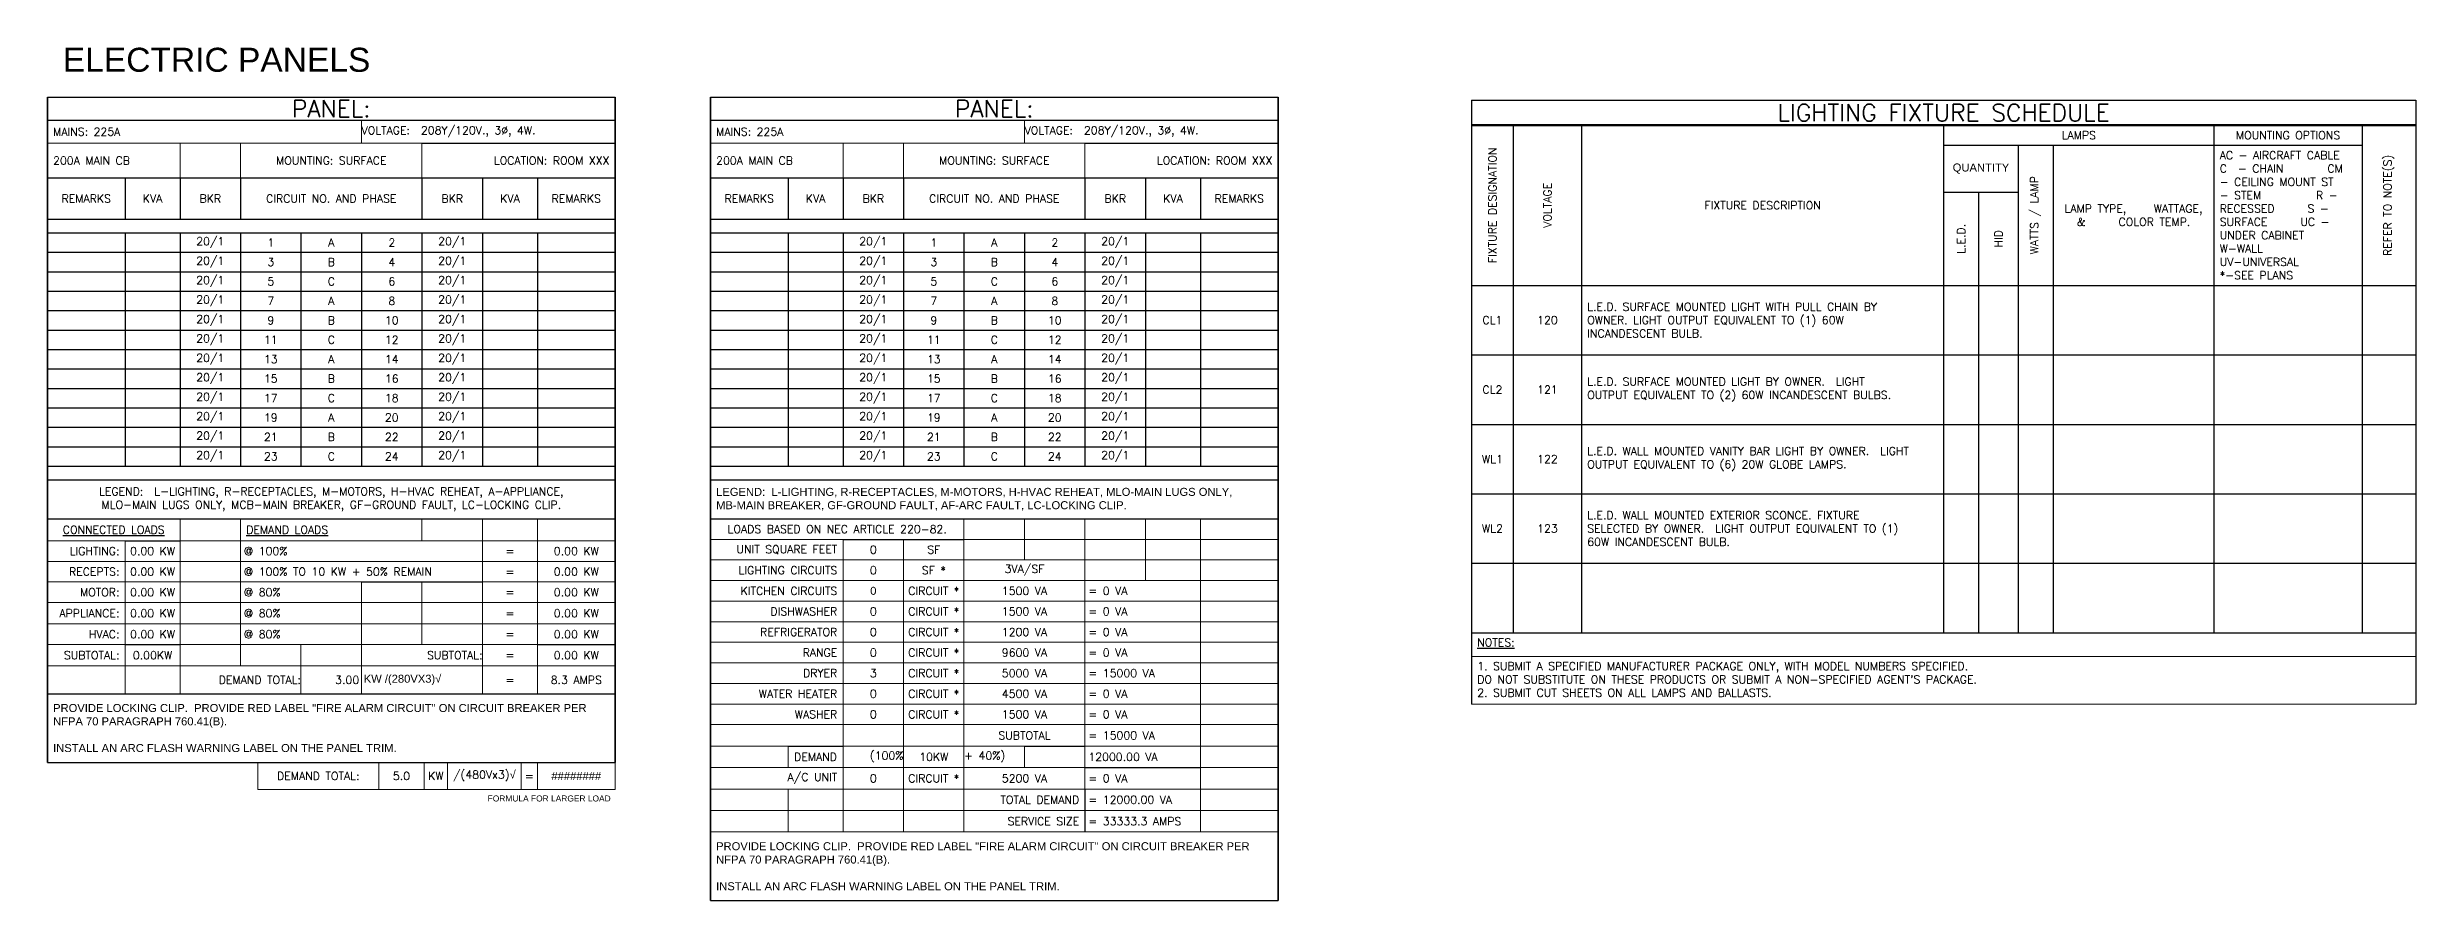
# Model space of a CAD drawing. Header units: inches. Extents: x -632 to 3151, y -168 to 578.
# Drawn here: x 1080 to 3151, y -168 to 578 of the extents above; entities that cross this region are included whole.
import ezdxf

# ---------------------------------------------------------------- set-up
doc = ezdxf.new("R2010")
doc.units = ezdxf.units.IN
doc.header["$MEASUREMENT"] = 0
doc.layers.get('0').update_dxf_attribs({"color": 255})
doc.layers.get('Defpoints').update_dxf_attribs({"color": 255})
doc.layers.add('E-TEXT', color=2, linetype='Continuous')
doc.styles.add('Roman', font='romans')
doc.styles.add('ROMANS', font='ROMANS.shx')
doc.styles.get("Standard").update_dxf_attribs({"font": 'arial.ttf'})

# ---------------------------------------------------------------- blocks, each defined once
blk = doc.blocks.new('*T50')
at = {"layer": 'Defpoints', "color": 8, "linetype": 'ByBlock', "lineweight": 0, "transparency": 16777216}
for p, q in [((274.7, -20.1), (274.7, -40.2)), ((0, -40.2), (327.6, -40.2)), ((116, -40.2), (116, -70.7)), ((168.9, -40.2), (168.9, -70.7)), ((327.6, -40.2), (327.6, -70.7)), ((116, -368.8), (116, -521.8)), ((168.9, -368.8), (168.9, -497.5)), ((327.6, -368.8), (327.6, -388)), ((380.6, -368.8), (380.6, -521.8)), ((428.6, -368.8), (428.6, -521.8)), ((0, -388), (68, -388)), ((68, -388), (68, -521.8)), ((116, -388), (496.6, -388)), ((0, -406), (496.6, -406)), ((0, -424), (274.7, -424)), ((274.7, -424), (274.7, -521.8)), ((327.6, -424), (327.6, -478.7)), ((380.6, -424), (496.6, -424)), ((0, -442), (496.6, -442)), ((0, -460.7), (496.6, -460.7)), ((0, -478.7), (68, -478.7)), ((116, -478.7), (428.6, -478.7)), ((221.8, -478.7), (221.8, -521.8)), ((0, -497.5), (496.6, -497.5))]:
    blk.add_line(p, q, dxfattribs=at)
at = {"layer": 'E-TEXT', "color": 0, "lineweight": -2, "transparency": 16777216}
for p, q in [((0, 0), (496.6, 0)), ((0, 0), (0, -581.9)), ((496.6, -20.1), (496.6, 0)), ((0, 0), (496.6, 0)), ((0, -20.1), (0, 0)), ((0, -20.1), (274.7, -20.1)), ((0, -40.2), (0, -20.1)), ((496.6, 0), (496.6, -581.8)), ((496.6, -40.2), (496.6, -20.1)), ((0, -70.7), (0, -40.2)), ((496.6, -70.7), (496.6, -40.2)), ((0, -70.7), (327.6, -70.7)), ((0, -106.7), (0, -70.7)), ((496.6, -106.7), (496.6, -70.7)), ((0, -118.7), (0, -106.7)), ((0, -135.7), (0, -118.7)), ((496.6, -118.7), (496.6, -106.7)), ((496.6, -135.7), (496.6, -118.7)), ((0, -152.7), (0, -135.7)), ((496.6, -152.7), (496.6, -135.7)), ((0, -169.7), (0, -152.7)), ((496.6, -169.7), (496.6, -152.7)), ((0, -186.7), (0, -169.7)), ((496.6, -186.7), (496.6, -169.7)), ((0, -203.7), (0, -186.7)), ((0, -220.7), (0, -203.7)), ((496.6, -203.7), (496.6, -186.7)), ((496.6, -220.7), (496.6, -203.7)), ((0, -237.7), (0, -220.7)), ((496.6, -237.7), (496.6, -220.7)), ((0, -254.7), (0, -237.7)), ((496.6, -254.7), (496.6, -237.7)), ((0, -271.7), (0, -254.7)), ((496.6, -271.7), (496.6, -254.7)), ((0, -288.7), (0, -271.7)), ((0, -305.7), (0, -288.7)), ((496.6, -288.7), (496.6, -271.7)), ((496.6, -305.7), (496.6, -288.7)), ((0, -322.7), (0, -305.7)), ((496.6, -322.7), (496.6, -305.7)), ((0, -334.7), (0, -322.7)), ((496.6, -334.7), (496.6, -322.7)), ((0, -368.8), (0, -334.7)), ((496.6, -368.8), (496.6, -334.7)), ((0, -368.8), (116, -368.8)), ((0, -388), (0, -368.8)), ((496.6, -388), (496.6, -368.8)), ((0, -406), (0, -388)), ((496.6, -406), (496.6, -388)), ((0, -424), (0, -406)), ((496.6, -424), (496.6, -406)), ((0, -442), (0, -424)), ((496.6, -442), (496.6, -424)), ((0, -460.7), (0, -442)), ((496.6, -460.7), (496.6, -442)), ((0, -478.7), (0, -460.7)), ((496.6, -478.7), (496.6, -460.7)), ((0, -497.5), (0, -478.7)), ((68, -478.7), (116, -478.7)), ((428.6, -478.7), (496.6, -478.7)), ((496.6, -497.5), (496.6, -478.7)), ((0, -521.8), (0, -497.5)), ((496.6, -521.8), (496.6, -497.5)), ((0, -521.8), (496.6, -521.8)), ((0, -581.8), (0, -521.8)), ((496.6, -581.9), (496.6, -521.8)), ((0, -581.8), (496.6, -581.8)), ((0, -581.9), (496.6, -581.9))]:
    blk.add_line(p, q, dxfattribs=at)
at = {"layer": 'E-TEXT', "color": 0, "linetype": 'ByBlock', "lineweight": -2, "transparency": 16777216}
for p, q in [((274.7, -20.1), (496.6, -20.1)), ((327.6, -40.2), (496.6, -40.2)), ((68, -70.7), (68, -106.7)), ((116, -70.7), (116, -106.7)), ((168.9, -70.7), (168.9, -106.7)), ((327.6, -70.7), (496.6, -70.7)), ((327.6, -70.7), (327.6, -106.7)), ((380.6, -70.7), (380.6, -106.7)), ((428.6, -70.7), (428.6, -106.7)), ((0, -106.7), (496.6, -106.7)), ((0, -118.7), (496.6, -118.7)), ((68, -118.7), (68, -322.7)), ((116, -118.7), (116, -322.7)), ((168.9, -118.7), (168.9, -322.7)), ((221.8, -118.7), (221.8, -322.7)), ((274.7, -118.7), (274.7, -322.7)), ((327.6, -118.7), (327.6, -322.7)), ((380.6, -118.7), (380.6, -322.7)), ((428.6, -118.7), (428.6, -322.7)), ((0, -135.7), (496.6, -135.7)), ((0, -152.7), (496.6, -152.7)), ((0, -169.7), (496.6, -169.7)), ((0, -186.7), (496.6, -186.7)), ((0, -203.7), (496.6, -203.7)), ((0, -220.7), (496.6, -220.7)), ((0, -237.7), (496.6, -237.7)), ((0, -254.7), (496.6, -254.7)), ((0, -271.7), (496.6, -271.7)), ((0, -288.7), (496.6, -288.7)), ((0, -305.7), (496.6, -305.7)), ((0, -322.7), (496.6, -322.7)), ((0, -334.7), (496.6, -334.7)), ((116, -368.8), (496.6, -368.8)), ((68, -388), (116, -388)), ((274.7, -424), (380.6, -424))]:
    blk.add_line(p, q, dxfattribs=at)
at = {"layer": 'E-TEXT', "color": 0, "transparency": 16777216, "style": 'ROMANS'}
for s, insert, char_height, width, attachment_point in [('PANEL:', (248.3, -10.1), 15, 496.498, 5), ('{\\C256;MAINS: 225A\\P}', (5, -30.2), 7, 264.735, 4), ('{\\C256;VOLTAGE:  208Y/120V., 3%%C, 4W.}', (274.8, -30.2), 7, 221.763, 4), ('{\\C256;200A MAIN CB\\P}', (5, -55.5), 7, 106, 4), ('REMARKS', (34, -88.7), 7, 67.88, 5), ('KVA', (92, -88.7), 7, 47.88, 5), ('BKR', (142.5, -88.7), 7, 52.792, 5), ('CIRCUIT NO. AND PHASE', (248.3, -88.7), 7, 158.615, 5), ('BKR', (354.1, -88.7), 7, 52.852, 5), ('KVA', (404.6, -88.7), 7, 47.88, 5), ('REMARKS', (462.6, -88.7), 7, 67.88, 5), ('\\A1;20/1 ', (142.5, -127.2), 7, 52.792, 5), ('1', (195.4, -127.2), 7, 52.792, 5), ('A', (248.3, -127.2), 7, 52.792, 5), ('2', (301.2, -127.2), 7, 52.792, 5), ('\\A1;20/1 ', (354.1, -127.2), 7, 52.852, 5), ('\\A1;20/1 ', (142.5, -144.2), 7, 52.792, 5), ('3', (195.4, -144.2), 7, 52.792, 5), ('B', (248.3, -144.2), 7, 52.792, 5), ('4', (301.2, -144.2), 7, 52.792, 5), ('\\A1;20/1 ', (354.1, -144.2), 7, 52.852, 5), ('\\A1;20/1 ', (142.5, -161.2), 7, 52.792, 5), ('5', (195.4, -161.2), 7, 52.792, 5), ('C', (248.3, -161.2), 7, 52.792, 5), ('6', (301.2, -161.2), 7, 52.792, 5), ('\\A1;20/1 ', (354.1, -161.2), 7, 52.852, 5), ('\\A1;20/1 ', (142.5, -178.2), 7, 52.792, 5), ('7', (195.4, -178.2), 7, 52.792, 5), ('A', (248.3, -178.2), 7, 52.792, 5), ('8', (301.2, -178.2), 7, 52.792, 5), ('\\A1;20/1 ', (354.1, -178.2), 7, 52.852, 5), ('\\A1;20/1 ', (142.5, -195.2), 7, 52.792, 5), ('\\A1;20/1 ', (142.5, -212.2), 7, 52.792, 5), ('9', (195.4, -195.2), 7, 52.792, 5), ('B', (248.3, -195.2), 7, 52.792, 5), ('10', (301.2, -195.2), 7, 52.792, 5), ('\\A1;20/1 ', (354.1, -195.2), 7, 52.852, 5), ('\\A1;20/1 ', (354.1, -212.2), 7, 52.852, 5), ('\\A1;20/1 ', (142.5, -229.2), 7, 52.792, 5), ('11', (195.4, -212.2), 7, 52.792, 5), ('13', (195.4, -229.2), 7, 52.792, 5), ('A', (248.3, -229.2), 7, 52.792, 5), ('C', (248.3, -212.2), 7, 52.792, 5), ('12', (301.2, -212.2), 7, 52.792, 5), ('14', (301.2, -229.2), 7, 52.792, 5), ('\\A1;20/1 ', (354.1, -229.2), 7, 52.852, 5), ('\\A1;20/1 ', (142.5, -246.2), 7, 52.792, 5), ('15', (195.4, -246.2), 7, 52.792, 5), ('B', (248.3, -246.2), 7, 52.792, 5), ('16', (301.2, -246.2), 7, 52.792, 5), ('\\A1;20/1 ', (354.1, -246.2), 7, 52.852, 5), ('\\A1;20/1 ', (142.5, -263.2), 7, 52.792, 5), ('17', (195.4, -263.2), 7, 52.792, 5), ('C', (248.3, -263.2), 7, 52.792, 5), ('18', (301.2, -263.2), 7, 52.792, 5), ('\\A1;20/1 ', (354.1, -263.2), 7, 52.852, 5), ('\\A1;20/1 ', (142.5, -280.2), 7, 52.792, 5), ('19', (195.4, -280.2), 7, 52.792, 5), ('A', (248.3, -280.2), 7, 52.792, 5), ('20', (301.2, -280.2), 7, 52.792, 5), ('\\A1;20/1 ', (354.1, -280.2), 7, 52.852, 5), ('\\A1;20/1 ', (142.5, -297.2), 7, 52.792, 5), ('\\A1;20/1 ', (142.5, -314.2), 7, 52.792, 5), ('21', (195.4, -297.2), 7, 52.792, 5), ('23', (195.4, -314.2), 7, 52.792, 5), ('C', (248.3, -314.2), 7, 52.792, 5), ('B', (248.3, -297.2), 7, 52.792, 5), ('22', (301.2, -297.2), 7, 52.792, 5), ('24', (301.2, -314.2), 7, 52.792, 5), ('\\A1;20/1 ', (354.1, -297.2), 7, 52.852, 5), ('\\A1;20/1 ', (354.1, -314.2), 7, 52.852, 5), ('{\\C256;LEGEND:  L-LIGHTING, R-RECEPTACLES, M-MOTORS, H-HVAC REHEAT, A-APPLIANCE, MLO-MAIN LUGS ONLY, MCB-MAIN BREAKER, GF-GROUND FAULT, LC-LOCKING CLIP.}', (248.3, -351.7), 7, 486.618, 5), ('{\\LCONNECTED LOADS}', (58, -378.4), 7, 115.88, 5), ('LIGHTING:', (63, -397), 7, 58, 6), ('0.00 KW', (92, -397), 7, 47.88, 5), ('@ 100%', (171.9, -397), 7, 205.706, 4), ('{\\LDEMAND LOADS}', (173.9, -378.4), 7, 148.735, 4), ('0.00 KW', (462.6, -397), 7, 67.88, 5), ('RECEPTS:', (63, -415), 7, 58, 6), ('0.00 KW', (92, -415), 7, 47.88, 5), ('@ 100% TO 10 KW + 50% REMAIN', (171.9, -415), 7, 205.706, 4), ('=', (404.6, -397), 7, 47.88, 5), ('0.00 KW', (462.6, -415), 7, 67.88, 5), ('MOTOR:', (63, -433), 7, 58, 6), ('0.00 KW', (92, -433), 7, 47.88, 5), ('@ 80%', (171.9, -433), 7, 99.823, 4), ('=', (404.6, -415), 7, 47.88, 5), ('=', (404.6, -433), 7, 47.88, 5), ('0.00 KW', (462.6, -433), 7, 67.88, 5), ('APPLIANCE:', (63, -451.4), 7, 58, 6), ('0.00 KW', (92, -451.4), 7, 47.88, 5), ('@ 80%', (171.9, -451.4), 7, 99.823, 4), ('=', (404.6, -451.4), 7, 47.88, 5), ('0.00 KW', (462.6, -451.4), 7, 67.88, 5), ('HVAC:', (63, -469.7), 7, 58, 6), ('0.00 KW', (92, -469.7), 7, 47.88, 5), ('@ 80%', (171.9, -469.7), 7, 99.823, 4), ('=', (404.6, -469.7), 7, 47.88, 5), ('0.00 KW', (462.6, -469.7), 7, 67.88, 5), ('SUBTOTAL:', (63, -488.1), 7, 58, 6), ('0.00KW', (92, -488.1), 7, 47.88, 5), ('SUBTOTAL:', (380.6, -488.1), 7, 105.763, 6), ('=', (404.6, -488.1), 7, 47.88, 5), ('0.00 KW', (462.6, -488.1), 7, 67.88, 5), ('DEMAND TOTAL:', (221.8, -509.7), 7, 105.703, 6), ('3.00', (272.7, -509.7), 7, 48.912, 6), ('=', (404.6, -509.7), 7, 47.88, 5), ('8.3 AMPS', (462.6, -509.7), 7, 67.88, 5)]:
    blk.add_mtext(s, dxfattribs=dict(at, insert=insert, char_height=char_height, width=width, attachment_point=attachment_point))
at = {"layer": 'E-TEXT', "color": 0, "transparency": 16777216, "char_height": 7}
for s, insert, width, attachment_point in [('{\\Fromans|c0;\\C256;MOUNTING: SURFACE}', (248.3, -55.5), 158.615, 5), ('{\\Fromans|c0;LOCATION: ROOM XXX}', (491.6, -55.5), 158.972, 6), ('KW /(280VX3){\\fArial|b0|i0|c0|p34;√}', (276.7, -509.7), 101.883, 4), ('{\\C256;PROVIDE LOCKING CLIP.  PROVIDE RED LABEL "FIRE ALARM CIRCUIT" ON CIRCUIT BREAKER PER NFPA 70 PARAGRAPH 760.41(B). \\P \\PINSTALL AN ARC FLASH WARNING LABEL ON THE PANEL TRIM.}', (5, -551.8), 486.618, 4)]:
    blk.add_mtext(s, dxfattribs=dict(at, insert=insert, width=width, attachment_point=attachment_point))
blk = doc.blocks.new('*T51')
at = {"layer": 'Defpoints', "color": 8, "linetype": 'ByBlock', "lineweight": 0, "transparency": 16777216}
for p, q in [((0, 0), (312.6, 0)), ((0, 0), (0, -23.8)), ((105.8, 0), (105.8, -23.8)), ((145.6, 0), (145.6, -23.8)), ((165.9, 0), (165.9, -23.8)), ((230.5, 0), (230.5, -23.8)), ((244.6, 0), (244.6, -23.8)), ((312.6, 0), (312.6, -23.8)), ((0, -23.8), (312.6, -23.8))]:
    blk.add_line(p, q, dxfattribs=at)
at = {"layer": 'Defpoints', "color": 0, "transparency": 16777216, "char_height": 7, "attachment_point": 5, "style": 'ROMANS'}
for s, insert, width in [('DEMAND TOTAL:', (52.9, -11.9), 105.703), ('5.0', (125.7, -11.9), 39.694), ('=', (237.5, -11.9), 13.927)]:
    blk.add_mtext(s, dxfattribs=dict(at, insert=insert, width=width))
at = {"layer": 'Defpoints', "color": 0, "transparency": 16777216, "char_height": 7, "attachment_point": 5}
for s, insert, width in [('{\\Fromans|c0;KW}', (155.8, -11.9), 20.143), ('{\\Fromans|c0;/(480Vx3)}√', (198.2, -11.9), 64.505), ('########', (278.6, -11.9), 67.88)]:
    blk.add_mtext(s, dxfattribs=dict(at, insert=insert, width=width))
blk = doc.blocks.new('*T74')
at = {"layer": 'Defpoints', "color": 8, "linetype": 'ByBlock', "lineweight": 0, "transparency": 16777216}
for p, q in [((274.7, -20.1), (274.7, -40.2)), ((0, -40.2), (327.6, -40.2)), ((116, -40.2), (116, -70.7)), ((168.9, -40.2), (168.9, -70.7)), ((327.6, -40.2), (327.6, -70.7)), ((221.8, -368.8), (221.8, -642.7)), ((274.7, -368.8), (274.7, -404.8)), ((327.6, -368.8), (327.6, -605.1)), ((380.6, -368.8), (380.6, -422.8)), ((428.6, -368.8), (428.6, -642.7)), ((0, -386.8), (116, -386.8)), ((116, -386.8), (116, -642.7)), ((168.9, -386.8), (168.9, -642.7)), ((221.8, -386.8), (496.6, -386.8)), ((0, -404.8), (496.6, -404.8)), ((0, -422.8), (496.6, -422.8)), ((0, -440.8), (496.6, -440.8)), ((0, -458.8), (496.6, -458.8)), ((0, -476.8), (496.6, -476.8)), ((0, -494.8), (496.6, -494.8)), ((0, -512.8), (496.6, -512.8)), ((0, -530.8), (496.6, -530.8)), ((0, -548.8), (496.6, -548.8)), ((0, -567.6), (68, -567.6)), ((68, -567.6), (68, -586.4)), ((116, -567.6), (274.7, -567.6)), ((274.7, -567.6), (274.7, -586.4)), ((327.6, -567.6), (496.6, -567.6)), ((0, -586.4), (327.6, -586.4)), ((428.6, -586.4), (496.6, -586.4)), ((0, -605.1), (496.6, -605.1)), ((68, -605.1), (68, -642.7)), ((0, -623.9), (496.6, -623.9)), ((0, -642.7), (496.6, -642.7))]:
    blk.add_line(p, q, dxfattribs=at)
at = {"layer": 'E-TEXT', "color": 0, "lineweight": -2, "transparency": 16777216}
for p, q in [((0, 0), (496.6, 0)), ((0, 0), (0, -702.7)), ((496.6, -20.1), (496.6, 0)), ((0, 0), (496.6, 0)), ((0, -20.1), (0, 0)), ((0, -20.1), (274.7, -20.1)), ((0, -40.2), (0, -20.1)), ((496.6, 0), (496.6, -702.7)), ((496.6, -40.2), (496.6, -20.1)), ((0, -70.7), (0, -40.2)), ((496.6, -70.7), (496.6, -40.2)), ((0, -70.7), (327.6, -70.7)), ((0, -106.7), (0, -70.7)), ((496.6, -106.7), (496.6, -70.7)), ((0, -118.7), (0, -106.7)), ((0, -135.7), (0, -118.7)), ((496.6, -118.7), (496.6, -106.7)), ((496.6, -135.7), (496.6, -118.7)), ((0, -152.7), (0, -135.7)), ((496.6, -152.7), (496.6, -135.7)), ((0, -169.7), (0, -152.7)), ((496.6, -169.7), (496.6, -152.7)), ((0, -186.7), (0, -169.7)), ((496.6, -186.7), (496.6, -169.7)), ((0, -203.7), (0, -186.7)), ((0, -220.7), (0, -203.7)), ((496.6, -203.7), (496.6, -186.7)), ((496.6, -220.7), (496.6, -203.7)), ((0, -237.7), (0, -220.7)), ((496.6, -237.7), (496.6, -220.7)), ((0, -254.7), (0, -237.7)), ((496.6, -254.7), (496.6, -237.7)), ((0, -271.7), (0, -254.7)), ((496.6, -271.7), (496.6, -254.7)), ((0, -288.7), (0, -271.7)), ((0, -305.7), (0, -288.7)), ((496.6, -288.7), (496.6, -271.7)), ((496.6, -305.7), (496.6, -288.7)), ((0, -322.7), (0, -305.7)), ((496.6, -322.7), (496.6, -305.7)), ((0, -334.7), (0, -322.7)), ((496.6, -334.7), (496.6, -322.7)), ((0, -368.8), (0, -334.7)), ((496.6, -368.8), (496.6, -334.7)), ((0, -368.8), (221.8, -368.8)), ((0, -386.8), (0, -368.8)), ((496.6, -386.8), (496.6, -368.8)), ((0, -404.8), (0, -386.8)), ((496.6, -404.8), (496.6, -386.8)), ((0, -422.8), (0, -404.8)), ((496.6, -422.8), (496.6, -404.8)), ((0, -440.8), (0, -422.8)), ((496.6, -440.8), (496.6, -422.8)), ((0, -458.8), (0, -440.8)), ((496.6, -458.8), (496.6, -440.8)), ((0, -476.8), (0, -458.8)), ((496.6, -476.8), (496.6, -458.8)), ((0, -494.8), (0, -476.8)), ((0, -512.8), (0, -494.8)), ((496.6, -494.8), (496.6, -476.8)), ((496.6, -512.8), (496.6, -494.8)), ((0, -530.8), (0, -512.8)), ((496.6, -530.8), (496.6, -512.8)), ((0, -548.8), (0, -530.8)), ((496.6, -548.8), (496.6, -530.8)), ((0, -567.6), (0, -548.8)), ((496.6, -567.6), (496.6, -548.8)), ((0, -586.4), (0, -567.6)), ((496.6, -586.4), (496.6, -567.6)), ((0, -605.1), (0, -586.4)), ((496.6, -605.1), (496.6, -586.4)), ((0, -623.9), (0, -605.1)), ((496.6, -623.9), (496.6, -605.1)), ((0, -642.7), (0, -623.9)), ((496.6, -642.7), (496.6, -623.9)), ((0, -702.7), (0, -642.7)), ((496.6, -702.7), (496.6, -642.7)), ((0, -702.7), (496.6, -702.7)), ((0, -702.7), (496.6, -702.7))]:
    blk.add_line(p, q, dxfattribs=at)
at = {"layer": 'E-TEXT', "color": 0, "linetype": 'ByBlock', "lineweight": -2, "transparency": 16777216}
for p, q in [((274.7, -20.1), (496.6, -20.1)), ((327.6, -40.2), (496.6, -40.2)), ((68, -70.7), (68, -106.7)), ((116, -70.7), (116, -106.7)), ((168.9, -70.7), (168.9, -106.7)), ((327.6, -70.7), (496.6, -70.7)), ((327.6, -70.7), (327.6, -106.7)), ((380.6, -70.7), (380.6, -106.7)), ((428.6, -70.7), (428.6, -106.7)), ((0, -106.7), (496.6, -106.7)), ((0, -118.7), (496.6, -118.7)), ((68, -118.7), (68, -322.7)), ((116, -118.7), (116, -322.7)), ((168.9, -118.7), (168.9, -322.7)), ((221.8, -118.7), (221.8, -322.7)), ((274.7, -118.7), (274.7, -322.7)), ((327.6, -118.7), (327.6, -322.7)), ((380.6, -118.7), (380.6, -322.7)), ((428.6, -118.7), (428.6, -322.7)), ((0, -135.7), (496.6, -135.7)), ((0, -152.7), (496.6, -152.7)), ((0, -169.7), (496.6, -169.7)), ((0, -186.7), (496.6, -186.7)), ((0, -203.7), (496.6, -203.7)), ((0, -220.7), (496.6, -220.7)), ((0, -237.7), (496.6, -237.7)), ((0, -254.7), (496.6, -254.7)), ((0, -271.7), (496.6, -271.7)), ((0, -288.7), (496.6, -288.7)), ((0, -305.7), (496.6, -305.7)), ((0, -322.7), (496.6, -322.7)), ((0, -334.7), (496.6, -334.7)), ((221.8, -368.8), (496.6, -368.8)), ((116, -386.8), (221.8, -386.8)), ((68, -567.6), (116, -567.6)), ((274.7, -567.6), (327.6, -567.6)), ((327.6, -586.4), (428.6, -586.4)), ((327.6, -605.1), (327.6, -642.7))]:
    blk.add_line(p, q, dxfattribs=at)
at = {"layer": 'E-TEXT', "color": 0, "transparency": 16777216, "style": 'ROMANS'}
for s, insert, char_height, width, attachment_point in [('PANEL:', (248.3, -10.1), 15, 496.498, 5), ('{\\C256;MAINS: 225A\\P}', (5, -30.2), 7, 264.735, 4), ('{\\C256;VOLTAGE:  208Y/120V., 3%%C, 4W.}', (274.8, -30.2), 7, 221.763, 4), ('{\\C256;200A MAIN CB\\P}', (5, -55.5), 7, 106, 4), ('REMARKS', (34, -88.7), 7, 67.88, 5), ('KVA', (92, -88.7), 7, 47.88, 5), ('BKR', (142.5, -88.7), 7, 52.792, 5), ('CIRCUIT NO. AND PHASE', (248.3, -88.7), 7, 158.615, 5), ('BKR', (354.1, -88.7), 7, 52.852, 5), ('KVA', (404.6, -88.7), 7, 47.88, 5), ('REMARKS', (462.6, -88.7), 7, 67.88, 5), ('\\A1;20/1 ', (142.5, -127.2), 7, 52.792, 5), ('1', (195.4, -127.2), 7, 52.792, 5), ('A', (248.3, -127.2), 7, 52.792, 5), ('2', (301.2, -127.2), 7, 52.792, 5), ('\\A1;20/1 ', (354.1, -127.2), 7, 52.852, 5), ('\\A1;20/1 ', (142.5, -144.2), 7, 52.792, 5), ('3', (195.4, -144.2), 7, 52.792, 5), ('B', (248.3, -144.2), 7, 52.792, 5), ('4', (301.2, -144.2), 7, 52.792, 5), ('\\A1;20/1 ', (354.1, -144.2), 7, 52.852, 5), ('\\A1;20/1 ', (142.5, -161.2), 7, 52.792, 5), ('5', (195.4, -161.2), 7, 52.792, 5), ('C', (248.3, -161.2), 7, 52.792, 5), ('6', (301.2, -161.2), 7, 52.792, 5), ('\\A1;20/1 ', (354.1, -161.2), 7, 52.852, 5), ('\\A1;20/1 ', (142.5, -178.2), 7, 52.792, 5), ('7', (195.4, -178.2), 7, 52.792, 5), ('A', (248.3, -178.2), 7, 52.792, 5), ('8', (301.2, -178.2), 7, 52.792, 5), ('\\A1;20/1 ', (354.1, -178.2), 7, 52.852, 5), ('\\A1;20/1 ', (142.5, -195.2), 7, 52.792, 5), ('\\A1;20/1 ', (142.5, -212.2), 7, 52.792, 5), ('9', (195.4, -195.2), 7, 52.792, 5), ('B', (248.3, -195.2), 7, 52.792, 5), ('10', (301.2, -195.2), 7, 52.792, 5), ('\\A1;20/1 ', (354.1, -195.2), 7, 52.852, 5), ('\\A1;20/1 ', (354.1, -212.2), 7, 52.852, 5), ('\\A1;20/1 ', (142.5, -229.2), 7, 52.792, 5), ('11', (195.4, -212.2), 7, 52.792, 5), ('13', (195.4, -229.2), 7, 52.792, 5), ('A', (248.3, -229.2), 7, 52.792, 5), ('C', (248.3, -212.2), 7, 52.792, 5), ('12', (301.2, -212.2), 7, 52.792, 5), ('14', (301.2, -229.2), 7, 52.792, 5), ('\\A1;20/1 ', (354.1, -229.2), 7, 52.852, 5), ('\\A1;20/1 ', (142.5, -246.2), 7, 52.792, 5), ('15', (195.4, -246.2), 7, 52.792, 5), ('B', (248.3, -246.2), 7, 52.792, 5), ('16', (301.2, -246.2), 7, 52.792, 5), ('\\A1;20/1 ', (354.1, -246.2), 7, 52.852, 5), ('\\A1;20/1 ', (142.5, -263.2), 7, 52.792, 5), ('17', (195.4, -263.2), 7, 52.792, 5), ('C', (248.3, -263.2), 7, 52.792, 5), ('18', (301.2, -263.2), 7, 52.792, 5), ('\\A1;20/1 ', (354.1, -263.2), 7, 52.852, 5), ('\\A1;20/1 ', (142.5, -280.2), 7, 52.792, 5), ('19', (195.4, -280.2), 7, 52.792, 5), ('A', (248.3, -280.2), 7, 52.792, 5), ('20', (301.2, -280.2), 7, 52.792, 5), ('\\A1;20/1 ', (354.1, -280.2), 7, 52.852, 5), ('\\A1;20/1 ', (142.5, -297.2), 7, 52.792, 5), ('\\A1;20/1 ', (142.5, -314.2), 7, 52.792, 5), ('21', (195.4, -297.2), 7, 52.792, 5), ('23', (195.4, -314.2), 7, 52.792, 5), ('C', (248.3, -314.2), 7, 52.792, 5), ('B', (248.3, -297.2), 7, 52.792, 5), ('22', (301.2, -297.2), 7, 52.792, 5), ('24', (301.2, -314.2), 7, 52.792, 5), ('\\A1;20/1 ', (354.1, -297.2), 7, 52.852, 5), ('\\A1;20/1 ', (354.1, -314.2), 7, 52.852, 5), ('{\\fArial|b0|i0|c0|p34;\\C256;LEGEND:  L-LIGHTING, R-RECEPTACLES, M-MOTORS, H-HVAC REHEAT, MLO-MAIN LUGS ONLY, MB-MAIN BREAKER, GF-GROUND FAULT, AF-ARC FAULT, LC-LOCKING CLIP.}', (5, -351.7), 7, 486.618, 4), ('LOADS BASED ON NEC ARTICLE 220-82.', (110.9, -377.8), 7, 221.703, 5), ('UNIT SQUARE FEET', (111, -395.8), 7, 106, 6), ('LIGHTING CIRCUITS', (111, -413.8), 7, 106, 6), ('KITCHEN CIRCUITS', (111, -431.8), 7, 106, 6), ('CIRCUIT *', (195.4, -431.8), 7, 52.792, 5), ('1500 VA', (274.7, -431.8), 7, 105.703, 5), ('= 0 VA', (330.6, -431.8), 7, 94.972, 4), ('DISHWASHER', (111, -449.8), 7, 106, 6), ('CIRCUIT *', (195.4, -449.8), 7, 52.792, 5), ('1500 VA', (274.7, -449.8), 7, 105.703, 5), ('= 0 VA', (330.6, -449.8), 7, 94.972, 4), ('REFRIGERATOR', (111, -467.8), 7, 106, 6), ('CIRCUIT *', (195.4, -467.8), 7, 52.792, 5), ('1200 VA', (274.7, -467.8), 7, 105.703, 5), ('= 0 VA', (330.6, -467.8), 7, 94.972, 4), ('RANGE', (111, -485.8), 7, 106, 6), ('CIRCUIT *', (195.4, -485.8), 7, 52.792, 5), ('9600 VA', (274.7, -485.8), 7, 105.703, 5), ('= 0 VA', (330.6, -485.8), 7, 94.972, 4), ('DRYER', (111, -503.8), 7, 106, 6), ('3', (142.5, -503.8), 7, 52.792, 5), ('CIRCUIT *', (195.4, -503.8), 7, 52.792, 5), ('5000 VA', (274.7, -503.8), 7, 105.703, 5), ('= 15000 VA', (330.6, -503.8), 7, 94.972, 4), ('WATER HEATER', (111, -521.8), 7, 106, 6), ('WASHER', (111, -539.8), 7, 106, 6), ('0', (142.5, -521.8), 7, 52.792, 5), ('0', (142.5, -539.8), 7, 52.792, 5), ('CIRCUIT *', (195.4, -521.8), 7, 52.792, 5), ('CIRCUIT *', (195.4, -539.8), 7, 52.792, 5), ('4500 VA', (274.7, -521.8), 7, 105.703, 5), ('1500 VA', (274.7, -539.8), 7, 105.703, 5), ('= 0 VA', (330.6, -521.8), 7, 94.972, 4), ('= 0 VA', (330.6, -539.8), 7, 94.972, 4), ('= 15000 VA', (330.6, -558.2), 7, 94.972, 4), ('0', (142.5, -595.8), 7, 52.792, 5), ('CIRCUIT *', (195.4, -595.8), 7, 52.792, 5), ('5200 VA', (274.7, -595.8), 7, 105.703, 5), ('= 0 VA', (330.6, -595.8), 7, 94.972, 4), ('TOTAL DEMAND', (322.6, -614.5), 7, 95.823, 6), ('= 12000.00 VA', (330.6, -614.5), 7, 94.972, 4), ('SERVICE SIZE', (322.6, -633.3), 7, 95.823, 6)]:
    blk.add_mtext(s, dxfattribs=dict(at, insert=insert, char_height=char_height, width=width, attachment_point=attachment_point))
at = {"layer": 'E-TEXT', "color": 0, "transparency": 16777216, "char_height": 7}
for s, insert, width, attachment_point in [('{\\Fromans|c0;\\C256;MOUNTING: SURFACE}', (248.3, -55.5), 158.615, 5), ('{\\Fromans|c0;LOCATION: ROOM XXX}', (491.6, -55.5), 158.972, 6), ('{\\Fromans|c0;0', (142.5, -395.8), 52.792, 5), ('{\\Fromans|c0;SF}', (195.4, -395.8), 52.792, 5), ('{\\Fromans|c0;0', (142.5, -413.8), 52.792, 5), ('{\\Fromans|c0;SF *}', (195.4, -413.8), 52.792, 5), ('{\\Fromans|c0;3VA/SF}', (274.7, -413.8), 105.703, 5), ('0', (142.5, -431.8), 52.792, 5), ('{\\Fromans|c0;0', (142.5, -449.8), 52.792, 5), ('{\\Fromans|c0;0', (142.5, -467.8), 52.792, 5), ('{\\Fromans|c0;0', (142.5, -485.8), 52.792, 5), ('{\\Fromans|c0;SUBTOTAL}', (274.7, -558.2), 105.703, 5), ('{\\Fromans|c0;DEMAND}', (92, -577), 47.88, 5), ('{\\Fromans|c0;(100%', (168.9, -577), 52.792, 6), ('{\\Fromans|c0;10KW', (195.4, -577), 52.792, 5), ('{\\Fromans|c0;+ 40%)', (221.9, -577), 52.792, 4), ('{\\Fromans|c0;12000.00 VA}', (330.6, -577), 94.972, 4), ('{\\Fromans|c0;A/C UNIT}', (111, -595.8), 106, 6), ('{\\Fromans|c0;= 33333.3 AMPS}', (330.6, -633.3), 94.972, 4), ('{\\C256;PROVIDE LOCKING CLIP.  PROVIDE RED LABEL "FIRE ALARM CIRCUIT" ON CIRCUIT BREAKER PER NFPA 70 PARAGRAPH 760.41(B). \\P \\PINSTALL AN ARC FLASH WARNING LABEL ON THE PANEL TRIM.}', (5, -672.7), 486.618, 4)]:
    blk.add_mtext(s, dxfattribs=dict(at, insert=insert, width=width, attachment_point=attachment_point))
blk = doc.blocks.new('*T84')
at = {"color": 6, "transparency": 16777216}
for p, q in [((0, 0), (825.8, 0)), ((0, 0), (0, -465.8)), ((825.8, 0), (825.8, -465.8))]:
    blk.add_line(p, q, dxfattribs=at)
at = {"color": 0, "lineweight": 100, "transparency": 16777216}
blk.add_line((0, -22), (825.8, -22), dxfattribs=at)
at = {"color": 7, "transparency": 16777216}
for p, q in [((36.5, -22), (36.5, -465.8)), ((96.2, -22), (96.2, -465.8)), ((412.9, -22), (412.9, -465.8)), ((412.9, -39.3), (779, -39.3)), ((478.2, -39.3), (478.2, -465.8)), ((508.6, -39.3), (508.6, -465.8)), ((649.4, -22), (649.4, -465.8)), ((779, -22), (779, -465.8)), ((412.9, -80.5), (478.2, -80.5)), ((443.5, -80.5), (443.5, -465.8)), ((0, -162), (825.8, -162)), ((0, -222.8), (825.8, -222.8)), ((0, -283.6), (825.8, -283.6)), ((0, -344.3), (825.8, -344.3)), ((0, -405.1), (825.8, -405.1))]:
    blk.add_line(p, q, dxfattribs=at)
at = {"color": 0, "lineweight": -2, "transparency": 16777216}
for p, q in [((0, -465.8), (825.8, -465.8)), ((0, -465.8), (0, -528.2)), ((825.8, -465.8), (825.8, -528.2))]:
    blk.add_line(p, q, dxfattribs=at)
at = {"layer": 'Defpoints', "color": 8, "linetype": 'ByBlock', "lineweight": 0, "transparency": 16777216}
for p, q in [((0, -486.5), (825.8, -486.5)), ((0, -528.2), (825.8, -528.2))]:
    blk.add_line(p, q, dxfattribs=at)
at = {"color": 2, "transparency": 16777216, "style": 'Roman'}
for s, insert, char_height, width, attachment_point in [('LIGHTING FIXTURE SCHEDULE', (412.9, -11), 15, 823.798, 5), ('LAMPS', (531.2, -30.7), 7, 228.505, 5), ('MOUNTING OPTIONS', (714.2, -30.7), 7, 119.588, 5), ('AC - AIRCRAFT CABLE  C  - CHAIN        CM - CEILING MOUNT ST - STEM          R - RECESSED      S - SURFACE      UC - UNDER CABINET W-WALL  UV-UNIVERSAL   *-SEE PLANS', (654.4, -100.7), 7, 119.588, 4), ('FIXTURE DESCRIPTION', (254.6, -92), 7, 306.674, 5), ('LAMP TYPE,     WATTAGE, &      COLOR TEMP.', (579, -100.7), 7, 132.8, 5)]:
    blk.add_mtext(s, dxfattribs=dict(at, insert=insert, char_height=char_height, width=width, attachment_point=attachment_point))
at = {"color": 2, "transparency": 16777216, "char_height": 7, "attachment_point": 5, "rotation": 90, "style": 'Roman'}
for s, insert, width in [('FIXTURE DESIGNATION', (18.3, -92), 132.044), ('REFER TO NOTE(S)', (802.4, -92), 132.044), ('VOLTAGE', (66.4, -92), 132.044), ('WATTS / LAMP', (493.4, -100.7), 114.711), ('L.E.D.', (428.2, -121.3), 73.51), ('HID', (460.9, -121.3), 73.51)]:
    blk.add_mtext(s, dxfattribs=dict(at, insert=insert, width=width))
at = {"color": 2, "transparency": 16777216, "char_height": 7}
for s, insert, width, attachment_point in [('QUANTITY', (445.6, -59.9), 57.334, 5), ('{\\Fromans|c0;L.E.D. SURFACE MOUNTED LIGHT WITH PULL CHAIN BY OWNER. LIGHT OUTPUT EQUIVALENT TO (1) 60W INCANDESCENT BULB.}', (101.2, -192.4), 306.674, 4), ('{\\Fromans|c0;CL1}', (18.3, -192.4), 28.509, 5), ('{\\Fromans|c0;120', (66.4, -192.4), 51.72, 5), ('{\\Fromans|c0;L.E.D. SURFACE MOUNTED LIGHT BY OWNER.  LIGHT OUTPUT EQUIVALENT TO (2) 60W INCANDESCENT BULBS.}', (101.2, -253.2), 306.674, 4), ('{\\Fromans|c0;CL2}', (18.3, -253.2), 28.509, 5), ('{\\Fromans|c0;121', (66.4, -253.2), 51.72, 5), ('{\\Fromans|c0;WL1}', (18.3, -313.9), 28.509, 5), ('{\\Fromans|c0;122', (66.4, -313.9), 51.72, 5), ('{\\Fromans|c0;L.E.D. WALL MOUNTED VANITY BAR LIGHT BY OWNER.  LIGHT OUTPUT EQUIVALENT TO (6) 20W GLOBE LAMPS.}', (101.2, -313.9), 306.674, 4), ('{\\Fromans|c0;WL2}', (18.3, -374.7), 28.509, 5), ('{\\Fromans|c0;123', (66.4, -374.7), 51.72, 5), ('{\\Fromans|c0;L.E.D. WALL MOUNTED EXTERIOR SCONCE. FIXTURE SELECTED BY OWNER.  LIGHT OUTPUT EQUIVALENT TO (1) 60W INCANDESCENT BULB.}', (101.2, -374.7), 306.674, 4), ('{\\Fromans|c0;\\LNOTES:}', (5, -470.8), 815.798, 1), ("{\\Fromans|c0;1. SUBMIT A SPECIFIED MANUFACTURER PACKAGE ONLY, WITH MODEL NUMBERS SPECIFIED. \\PDO NOT SUBSTITUTE ON THESE PRODUCTS OR SUBMIT A NON-SPECIFIED AGENT'S PACKAGE.\\P2. SUBMIT CUT SHEETS ON ALL LAMPS AND BALLASTS.}", (5, -491.5), 815.798, 1)]:
    blk.add_mtext(s, dxfattribs=dict(at, insert=insert, width=width, attachment_point=attachment_point))

msp = doc.modelspace()

# ---------------------------------------------------------------- block references
for name, p in [('*T50', (1080.1, 534.5)), ('*T74', (1660, 534.5)), ('*T84', (2325.7, 531.9)), ('*T51', (1264.1, -47.3))]:
    msp.add_blockref(name, p)

# ---------------------------------------------------------------- texts
at = {"layer": 'Defpoints'}
msp.add_text('FORMULA FOR LARGER LOAD', height=5.25, dxfattribs=at).set_placement((1465.2, -81.5))
at = {"layer": 'E-TEXT'}
msp.add_text('ELECTRIC PANELS', height=21, dxfattribs=at).set_placement((1093.6, 556.7))

doc.saveas('drawing.dxf')
